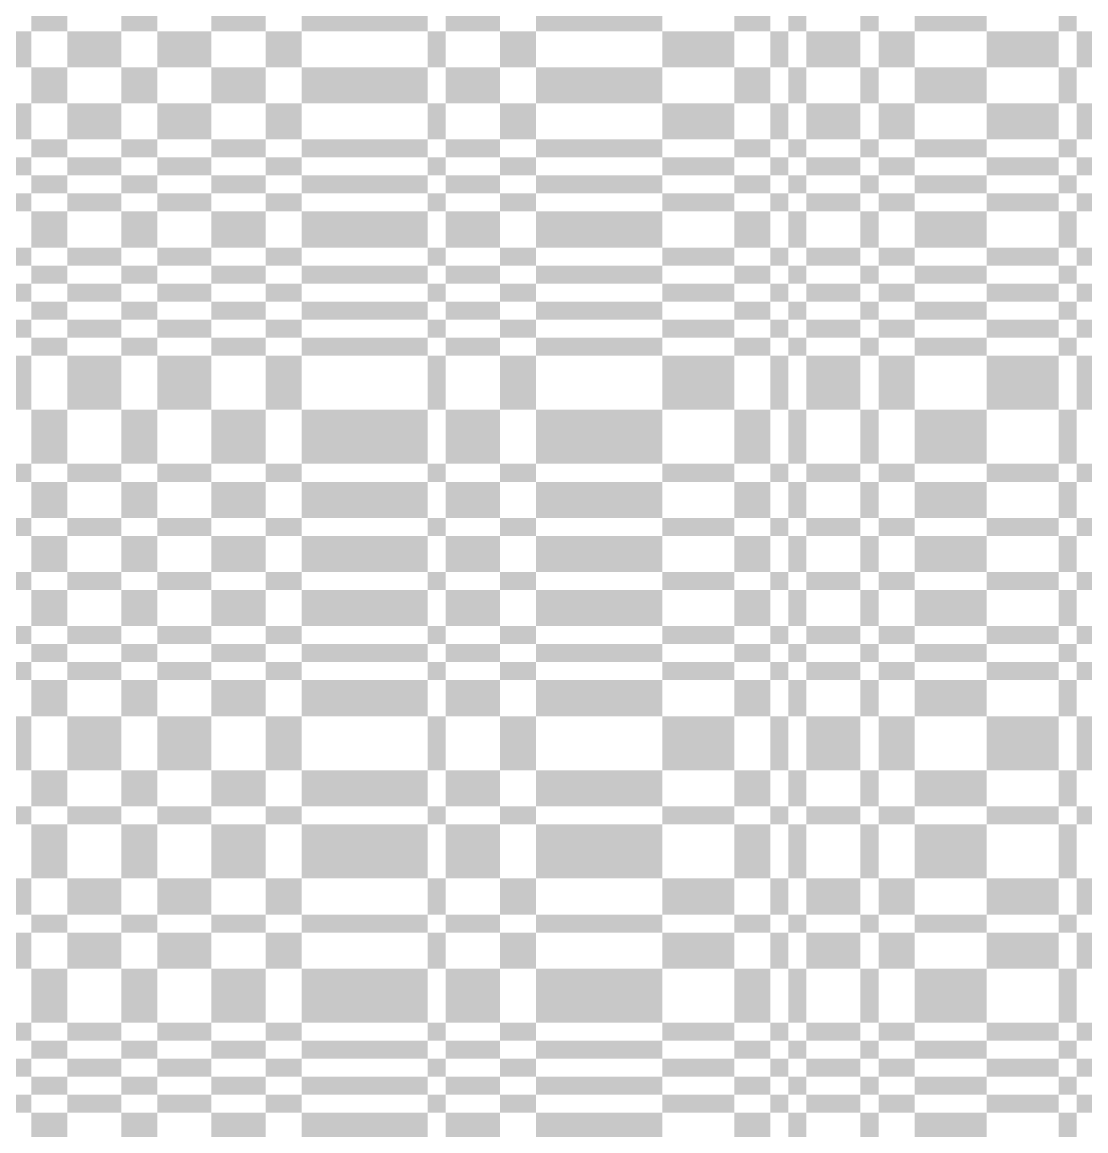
# Model space of a CAD drawing. Extents: x 0 to 200, y 0 to 200.
# Drawn here: x 50.6 to 74.2, y 75.6 to 100.2 of the extents above; entities that cross this region are included whole.
import ezdxf

# ---------------------------------------------------------------- set-up
doc = ezdxf.new("R2010")
doc.units = 0

msp = doc.modelspace()

# ---------------------------------------------------------------- linework, layer by layer
at = {"layer": 'CHROME'}
for points in [[(50.8, 100), (51.6, 100), (50.8, 100.4), (51.6, 100.4)], [(52.8, 100), (53.6, 100), (52.8, 100.4), (53.6, 100.4)], [(54.8, 100), (56, 100), (54.8, 100.4), (56, 100.4)], [(56.8, 100), (59.6, 100), (56.8, 100.4), (59.6, 100.4)], [(60, 100), (61.2, 100), (60, 100.4), (61.2, 100.4)], [(62, 100), (64.8, 100), (62, 100.4), (64.8, 100.4)], [(66.4, 100), (67.2, 100), (66.4, 100.4), (67.2, 100.4)], [(67.6, 100), (68, 100), (67.6, 100.4), (68, 100.4)], [(69.2, 100), (69.6, 100), (69.2, 100.4), (69.6, 100.4)], [(70.4, 100), (72, 100), (70.4, 100.4), (72, 100.4)], [(73.6, 100), (74, 100), (73.6, 100.4), (74, 100.4)], [(50.4, 99.2), (50.8, 99.2), (50.4, 100), (50.8, 100)], [(51.6, 99.2), (52.8, 99.2), (51.6, 100), (52.8, 100)], [(53.6, 99.2), (54.8, 99.2), (53.6, 100), (54.8, 100)], [(56, 99.2), (56.8, 99.2), (56, 100), (56.8, 100)], [(59.6, 99.2), (60, 99.2), (59.6, 100), (60, 100)], [(61.2, 99.2), (62, 99.2), (61.2, 100), (62, 100)], [(64.8, 99.2), (66.4, 99.2), (64.8, 100), (66.4, 100)], [(67.2, 99.2), (67.6, 99.2), (67.2, 100), (67.6, 100)], [(68, 99.2), (69.2, 99.2), (68, 100), (69.2, 100)], [(69.6, 99.2), (70.4, 99.2), (69.6, 100), (70.4, 100)], [(72, 99.2), (73.6, 99.2), (72, 100), (73.6, 100)], [(74, 99.2), (74.4, 99.2), (74, 100), (74.4, 100)], [(50.8, 98.4), (51.6, 98.4), (50.8, 99.2), (51.6, 99.2)], [(52.8, 98.4), (53.6, 98.4), (52.8, 99.2), (53.6, 99.2)], [(54.8, 98.4), (56, 98.4), (54.8, 99.2), (56, 99.2)], [(56.8, 98.4), (59.6, 98.4), (56.8, 99.2), (59.6, 99.2)], [(60, 98.4), (61.2, 98.4), (60, 99.2), (61.2, 99.2)], [(62, 98.4), (64.8, 98.4), (62, 99.2), (64.8, 99.2)], [(66.4, 98.4), (67.2, 98.4), (66.4, 99.2), (67.2, 99.2)], [(67.6, 98.4), (68, 98.4), (67.6, 99.2), (68, 99.2)], [(69.2, 98.4), (69.6, 98.4), (69.2, 99.2), (69.6, 99.2)], [(70.4, 98.4), (72, 98.4), (70.4, 99.2), (72, 99.2)], [(73.6, 98.4), (74, 98.4), (73.6, 99.2), (74, 99.2)], [(50.4, 97.6), (50.8, 97.6), (50.4, 98.4), (50.8, 98.4)], [(51.6, 97.6), (52.8, 97.6), (51.6, 98.4), (52.8, 98.4)], [(53.6, 97.6), (54.8, 97.6), (53.6, 98.4), (54.8, 98.4)], [(56, 97.6), (56.8, 97.6), (56, 98.4), (56.8, 98.4)], [(59.6, 97.6), (60, 97.6), (59.6, 98.4), (60, 98.4)], [(61.2, 97.6), (62, 97.6), (61.2, 98.4), (62, 98.4)], [(64.8, 97.6), (66.4, 97.6), (64.8, 98.4), (66.4, 98.4)], [(67.2, 97.6), (67.6, 97.6), (67.2, 98.4), (67.6, 98.4)], [(68, 97.6), (69.2, 97.6), (68, 98.4), (69.2, 98.4)], [(69.6, 97.6), (70.4, 97.6), (69.6, 98.4), (70.4, 98.4)], [(72, 97.6), (73.6, 97.6), (72, 98.4), (73.6, 98.4)], [(74, 97.6), (74.4, 97.6), (74, 98.4), (74.4, 98.4)], [(50.8, 97.2), (51.6, 97.2), (50.8, 97.6), (51.6, 97.6)], [(52.8, 97.2), (53.6, 97.2), (52.8, 97.6), (53.6, 97.6)], [(54.8, 97.2), (56, 97.2), (54.8, 97.6), (56, 97.6)], [(56.8, 97.2), (59.6, 97.2), (56.8, 97.6), (59.6, 97.6)], [(60, 97.2), (61.2, 97.2), (60, 97.6), (61.2, 97.6)], [(62, 97.2), (64.8, 97.2), (62, 97.6), (64.8, 97.6)], [(66.4, 97.2), (67.2, 97.2), (66.4, 97.6), (67.2, 97.6)], [(67.6, 97.2), (68, 97.2), (67.6, 97.6), (68, 97.6)], [(69.2, 97.2), (69.6, 97.2), (69.2, 97.6), (69.6, 97.6)], [(70.4, 97.2), (72, 97.2), (70.4, 97.6), (72, 97.6)], [(73.6, 97.2), (74, 97.2), (73.6, 97.6), (74, 97.6)], [(50.4, 96.8), (50.8, 96.8), (50.4, 97.2), (50.8, 97.2)], [(51.6, 96.8), (52.8, 96.8), (51.6, 97.2), (52.8, 97.2)], [(53.6, 96.8), (54.8, 96.8), (53.6, 97.2), (54.8, 97.2)], [(56, 96.8), (56.8, 96.8), (56, 97.2), (56.8, 97.2)], [(59.6, 96.8), (60, 96.8), (59.6, 97.2), (60, 97.2)], [(61.2, 96.8), (62, 96.8), (61.2, 97.2), (62, 97.2)], [(64.8, 96.8), (66.4, 96.8), (64.8, 97.2), (66.4, 97.2)], [(67.2, 96.8), (67.6, 96.8), (67.2, 97.2), (67.6, 97.2)], [(68, 96.8), (69.2, 96.8), (68, 97.2), (69.2, 97.2)], [(69.6, 96.8), (70.4, 96.8), (69.6, 97.2), (70.4, 97.2)], [(72, 96.8), (73.6, 96.8), (72, 97.2), (73.6, 97.2)], [(74, 96.8), (74.4, 96.8), (74, 97.2), (74.4, 97.2)], [(50.8, 96.4), (51.6, 96.4), (50.8, 96.8), (51.6, 96.8)], [(52.8, 96.4), (53.6, 96.4), (52.8, 96.8), (53.6, 96.8)], [(54.8, 96.4), (56, 96.4), (54.8, 96.8), (56, 96.8)], [(56.8, 96.4), (59.6, 96.4), (56.8, 96.8), (59.6, 96.8)], [(60, 96.4), (61.2, 96.4), (60, 96.8), (61.2, 96.8)], [(62, 96.4), (64.8, 96.4), (62, 96.8), (64.8, 96.8)], [(66.4, 96.4), (67.2, 96.4), (66.4, 96.8), (67.2, 96.8)], [(67.6, 96.4), (68, 96.4), (67.6, 96.8), (68, 96.8)], [(69.2, 96.4), (69.6, 96.4), (69.2, 96.8), (69.6, 96.8)], [(70.4, 96.4), (72, 96.4), (70.4, 96.8), (72, 96.8)], [(73.6, 96.4), (74, 96.4), (73.6, 96.8), (74, 96.8)], [(50.4, 96), (50.8, 96), (50.4, 96.4), (50.8, 96.4)], [(51.6, 96), (52.8, 96), (51.6, 96.4), (52.8, 96.4)], [(53.6, 96), (54.8, 96), (53.6, 96.4), (54.8, 96.4)], [(56, 96), (56.8, 96), (56, 96.4), (56.8, 96.4)], [(59.6, 96), (60, 96), (59.6, 96.4), (60, 96.4)], [(61.2, 96), (62, 96), (61.2, 96.4), (62, 96.4)], [(64.8, 96), (66.4, 96), (64.8, 96.4), (66.4, 96.4)], [(67.2, 96), (67.6, 96), (67.2, 96.4), (67.6, 96.4)], [(68, 96), (69.2, 96), (68, 96.4), (69.2, 96.4)], [(69.6, 96), (70.4, 96), (69.6, 96.4), (70.4, 96.4)], [(72, 96), (73.6, 96), (72, 96.4), (73.6, 96.4)], [(74, 96), (74.4, 96), (74, 96.4), (74.4, 96.4)], [(50.8, 95.2), (51.6, 95.2), (50.8, 96), (51.6, 96)], [(52.8, 95.2), (53.6, 95.2), (52.8, 96), (53.6, 96)], [(54.8, 95.2), (56, 95.2), (54.8, 96), (56, 96)], [(56.8, 95.2), (59.6, 95.2), (56.8, 96), (59.6, 96)], [(60, 95.2), (61.2, 95.2), (60, 96), (61.2, 96)], [(62, 95.2), (64.8, 95.2), (62, 96), (64.8, 96)], [(66.4, 95.2), (67.2, 95.2), (66.4, 96), (67.2, 96)], [(67.6, 95.2), (68, 95.2), (67.6, 96), (68, 96)], [(69.2, 95.2), (69.6, 95.2), (69.2, 96), (69.6, 96)], [(70.4, 95.2), (72, 95.2), (70.4, 96), (72, 96)], [(73.6, 95.2), (74, 95.2), (73.6, 96), (74, 96)], [(50.4, 94.8), (50.8, 94.8), (50.4, 95.2), (50.8, 95.2)], [(51.6, 94.8), (52.8, 94.8), (51.6, 95.2), (52.8, 95.2)], [(53.6, 94.8), (54.8, 94.8), (53.6, 95.2), (54.8, 95.2)], [(56, 94.8), (56.8, 94.8), (56, 95.2), (56.8, 95.2)], [(59.6, 94.8), (60, 94.8), (59.6, 95.2), (60, 95.2)], [(61.2, 94.8), (62, 94.8), (61.2, 95.2), (62, 95.2)], [(64.8, 94.8), (66.4, 94.8), (64.8, 95.2), (66.4, 95.2)], [(67.2, 94.8), (67.6, 94.8), (67.2, 95.2), (67.6, 95.2)], [(68, 94.8), (69.2, 94.8), (68, 95.2), (69.2, 95.2)], [(69.6, 94.8), (70.4, 94.8), (69.6, 95.2), (70.4, 95.2)], [(72, 94.8), (73.6, 94.8), (72, 95.2), (73.6, 95.2)], [(74, 94.8), (74.4, 94.8), (74, 95.2), (74.4, 95.2)], [(50.8, 94.4), (51.6, 94.4), (50.8, 94.8), (51.6, 94.8)], [(52.8, 94.4), (53.6, 94.4), (52.8, 94.8), (53.6, 94.8)], [(54.8, 94.4), (56, 94.4), (54.8, 94.8), (56, 94.8)], [(56.8, 94.4), (59.6, 94.4), (56.8, 94.8), (59.6, 94.8)], [(60, 94.4), (61.2, 94.4), (60, 94.8), (61.2, 94.8)], [(62, 94.4), (64.8, 94.4), (62, 94.8), (64.8, 94.8)], [(66.4, 94.4), (67.2, 94.4), (66.4, 94.8), (67.2, 94.8)], [(67.6, 94.4), (68, 94.4), (67.6, 94.8), (68, 94.8)], [(69.2, 94.4), (69.6, 94.4), (69.2, 94.8), (69.6, 94.8)], [(70.4, 94.4), (72, 94.4), (70.4, 94.8), (72, 94.8)], [(73.6, 94.4), (74, 94.4), (73.6, 94.8), (74, 94.8)], [(50.4, 94), (50.8, 94), (50.4, 94.4), (50.8, 94.4)], [(51.6, 94), (52.8, 94), (51.6, 94.4), (52.8, 94.4)], [(53.6, 94), (54.8, 94), (53.6, 94.4), (54.8, 94.4)], [(56, 94), (56.8, 94), (56, 94.4), (56.8, 94.4)], [(59.6, 94), (60, 94), (59.6, 94.4), (60, 94.4)], [(61.2, 94), (62, 94), (61.2, 94.4), (62, 94.4)], [(64.8, 94), (66.4, 94), (64.8, 94.4), (66.4, 94.4)], [(67.2, 94), (67.6, 94), (67.2, 94.4), (67.6, 94.4)], [(68, 94), (69.2, 94), (68, 94.4), (69.2, 94.4)], [(69.6, 94), (70.4, 94), (69.6, 94.4), (70.4, 94.4)], [(72, 94), (73.6, 94), (72, 94.4), (73.6, 94.4)], [(74, 94), (74.4, 94), (74, 94.4), (74.4, 94.4)], [(50.8, 93.6), (51.6, 93.6), (50.8, 94), (51.6, 94)], [(52.8, 93.6), (53.6, 93.6), (52.8, 94), (53.6, 94)], [(54.8, 93.6), (56, 93.6), (54.8, 94), (56, 94)], [(56.8, 93.6), (59.6, 93.6), (56.8, 94), (59.6, 94)], [(60, 93.6), (61.2, 93.6), (60, 94), (61.2, 94)], [(62, 93.6), (64.8, 93.6), (62, 94), (64.8, 94)], [(66.4, 93.6), (67.2, 93.6), (66.4, 94), (67.2, 94)], [(67.6, 93.6), (68, 93.6), (67.6, 94), (68, 94)], [(69.2, 93.6), (69.6, 93.6), (69.2, 94), (69.6, 94)], [(70.4, 93.6), (72, 93.6), (70.4, 94), (72, 94)], [(73.6, 93.6), (74, 93.6), (73.6, 94), (74, 94)], [(50.4, 93.2), (50.8, 93.2), (50.4, 93.6), (50.8, 93.6)], [(51.6, 93.2), (52.8, 93.2), (51.6, 93.6), (52.8, 93.6)], [(53.6, 93.2), (54.8, 93.2), (53.6, 93.6), (54.8, 93.6)], [(56, 93.2), (56.8, 93.2), (56, 93.6), (56.8, 93.6)], [(59.6, 93.2), (60, 93.2), (59.6, 93.6), (60, 93.6)], [(61.2, 93.2), (62, 93.2), (61.2, 93.6), (62, 93.6)], [(64.8, 93.2), (66.4, 93.2), (64.8, 93.6), (66.4, 93.6)], [(67.2, 93.2), (67.6, 93.2), (67.2, 93.6), (67.6, 93.6)], [(68, 93.2), (69.2, 93.2), (68, 93.6), (69.2, 93.6)], [(69.6, 93.2), (70.4, 93.2), (69.6, 93.6), (70.4, 93.6)], [(72, 93.2), (73.6, 93.2), (72, 93.6), (73.6, 93.6)], [(74, 93.2), (74.4, 93.2), (74, 93.6), (74.4, 93.6)], [(50.8, 92.8), (51.6, 92.8), (50.8, 93.2), (51.6, 93.2)], [(52.8, 92.8), (53.6, 92.8), (52.8, 93.2), (53.6, 93.2)], [(54.8, 92.8), (56, 92.8), (54.8, 93.2), (56, 93.2)], [(56.8, 92.8), (59.6, 92.8), (56.8, 93.2), (59.6, 93.2)], [(60, 92.8), (61.2, 92.8), (60, 93.2), (61.2, 93.2)], [(62, 92.8), (64.8, 92.8), (62, 93.2), (64.8, 93.2)], [(66.4, 92.8), (67.2, 92.8), (66.4, 93.2), (67.2, 93.2)], [(67.6, 92.8), (68, 92.8), (67.6, 93.2), (68, 93.2)], [(69.2, 92.8), (69.6, 92.8), (69.2, 93.2), (69.6, 93.2)], [(70.4, 92.8), (72, 92.8), (70.4, 93.2), (72, 93.2)], [(73.6, 92.8), (74, 92.8), (73.6, 93.2), (74, 93.2)], [(50.4, 91.6), (50.8, 91.6), (50.4, 92.8), (50.8, 92.8)], [(51.6, 91.6), (52.8, 91.6), (51.6, 92.8), (52.8, 92.8)], [(53.6, 91.6), (54.8, 91.6), (53.6, 92.8), (54.8, 92.8)], [(56, 91.6), (56.8, 91.6), (56, 92.8), (56.8, 92.8)], [(59.6, 91.6), (60, 91.6), (59.6, 92.8), (60, 92.8)], [(61.2, 91.6), (62, 91.6), (61.2, 92.8), (62, 92.8)], [(64.8, 91.6), (66.4, 91.6), (64.8, 92.8), (66.4, 92.8)], [(67.2, 91.6), (67.6, 91.6), (67.2, 92.8), (67.6, 92.8)], [(68, 91.6), (69.2, 91.6), (68, 92.8), (69.2, 92.8)], [(69.6, 91.6), (70.4, 91.6), (69.6, 92.8), (70.4, 92.8)], [(72, 91.6), (73.6, 91.6), (72, 92.8), (73.6, 92.8)], [(74, 91.6), (74.4, 91.6), (74, 92.8), (74.4, 92.8)], [(50.8, 90.4), (51.6, 90.4), (50.8, 91.6), (51.6, 91.6)], [(52.8, 90.4), (53.6, 90.4), (52.8, 91.6), (53.6, 91.6)], [(54.8, 90.4), (56, 90.4), (54.8, 91.6), (56, 91.6)], [(56.8, 90.4), (59.6, 90.4), (56.8, 91.6), (59.6, 91.6)], [(60, 90.4), (61.2, 90.4), (60, 91.6), (61.2, 91.6)], [(62, 90.4), (64.8, 90.4), (62, 91.6), (64.8, 91.6)], [(66.4, 90.4), (67.2, 90.4), (66.4, 91.6), (67.2, 91.6)], [(67.6, 90.4), (68, 90.4), (67.6, 91.6), (68, 91.6)], [(69.2, 90.4), (69.6, 90.4), (69.2, 91.6), (69.6, 91.6)], [(70.4, 90.4), (72, 90.4), (70.4, 91.6), (72, 91.6)], [(73.6, 90.4), (74, 90.4), (73.6, 91.6), (74, 91.6)], [(50.4, 90), (50.8, 90), (50.4, 90.4), (50.8, 90.4)], [(51.6, 90), (52.8, 90), (51.6, 90.4), (52.8, 90.4)], [(53.6, 90), (54.8, 90), (53.6, 90.4), (54.8, 90.4)], [(56, 90), (56.8, 90), (56, 90.4), (56.8, 90.4)], [(59.6, 90), (60, 90), (59.6, 90.4), (60, 90.4)], [(61.2, 90), (62, 90), (61.2, 90.4), (62, 90.4)], [(64.8, 90), (66.4, 90), (64.8, 90.4), (66.4, 90.4)], [(67.2, 90), (67.6, 90), (67.2, 90.4), (67.6, 90.4)], [(68, 90), (69.2, 90), (68, 90.4), (69.2, 90.4)], [(69.6, 90), (70.4, 90), (69.6, 90.4), (70.4, 90.4)], [(72, 90), (73.6, 90), (72, 90.4), (73.6, 90.4)], [(74, 90), (74.4, 90), (74, 90.4), (74.4, 90.4)], [(50.8, 89.2), (51.6, 89.2), (50.8, 90), (51.6, 90)], [(52.8, 89.2), (53.6, 89.2), (52.8, 90), (53.6, 90)], [(54.8, 89.2), (56, 89.2), (54.8, 90), (56, 90)], [(56.8, 89.2), (59.6, 89.2), (56.8, 90), (59.6, 90)], [(60, 89.2), (61.2, 89.2), (60, 90), (61.2, 90)], [(62, 89.2), (64.8, 89.2), (62, 90), (64.8, 90)], [(66.4, 89.2), (67.2, 89.2), (66.4, 90), (67.2, 90)], [(67.6, 89.2), (68, 89.2), (67.6, 90), (68, 90)], [(69.2, 89.2), (69.6, 89.2), (69.2, 90), (69.6, 90)], [(70.4, 89.2), (72, 89.2), (70.4, 90), (72, 90)], [(73.6, 89.2), (74, 89.2), (73.6, 90), (74, 90)], [(50.4, 88.8), (50.8, 88.8), (50.4, 89.2), (50.8, 89.2)], [(51.6, 88.8), (52.8, 88.8), (51.6, 89.2), (52.8, 89.2)], [(53.6, 88.8), (54.8, 88.8), (53.6, 89.2), (54.8, 89.2)], [(56, 88.8), (56.8, 88.8), (56, 89.2), (56.8, 89.2)], [(59.6, 88.8), (60, 88.8), (59.6, 89.2), (60, 89.2)], [(61.2, 88.8), (62, 88.8), (61.2, 89.2), (62, 89.2)], [(64.8, 88.8), (66.4, 88.8), (64.8, 89.2), (66.4, 89.2)], [(67.2, 88.8), (67.6, 88.8), (67.2, 89.2), (67.6, 89.2)], [(68, 88.8), (69.2, 88.8), (68, 89.2), (69.2, 89.2)], [(69.6, 88.8), (70.4, 88.8), (69.6, 89.2), (70.4, 89.2)], [(72, 88.8), (73.6, 88.8), (72, 89.2), (73.6, 89.2)], [(74, 88.8), (74.4, 88.8), (74, 89.2), (74.4, 89.2)], [(50.8, 88), (51.6, 88), (50.8, 88.8), (51.6, 88.8)], [(52.8, 88), (53.6, 88), (52.8, 88.8), (53.6, 88.8)], [(54.8, 88), (56, 88), (54.8, 88.8), (56, 88.8)], [(56.8, 88), (59.6, 88), (56.8, 88.8), (59.6, 88.8)], [(60, 88), (61.2, 88), (60, 88.8), (61.2, 88.8)], [(62, 88), (64.8, 88), (62, 88.8), (64.8, 88.8)], [(66.4, 88), (67.2, 88), (66.4, 88.8), (67.2, 88.8)], [(67.6, 88), (68, 88), (67.6, 88.8), (68, 88.8)], [(69.2, 88), (69.6, 88), (69.2, 88.8), (69.6, 88.8)], [(70.4, 88), (72, 88), (70.4, 88.8), (72, 88.8)], [(73.6, 88), (74, 88), (73.6, 88.8), (74, 88.8)], [(50.4, 87.6), (50.8, 87.6), (50.4, 88), (50.8, 88)], [(51.6, 87.6), (52.8, 87.6), (51.6, 88), (52.8, 88)], [(53.6, 87.6), (54.8, 87.6), (53.6, 88), (54.8, 88)], [(56, 87.6), (56.8, 87.6), (56, 88), (56.8, 88)], [(59.6, 87.6), (60, 87.6), (59.6, 88), (60, 88)], [(61.2, 87.6), (62, 87.6), (61.2, 88), (62, 88)], [(64.8, 87.6), (66.4, 87.6), (64.8, 88), (66.4, 88)], [(67.2, 87.6), (67.6, 87.6), (67.2, 88), (67.6, 88)], [(68, 87.6), (69.2, 87.6), (68, 88), (69.2, 88)], [(69.6, 87.6), (70.4, 87.6), (69.6, 88), (70.4, 88)], [(72, 87.6), (73.6, 87.6), (72, 88), (73.6, 88)], [(74, 87.6), (74.4, 87.6), (74, 88), (74.4, 88)], [(50.8, 86.8), (51.6, 86.8), (50.8, 87.6), (51.6, 87.6)], [(52.8, 86.8), (53.6, 86.8), (52.8, 87.6), (53.6, 87.6)], [(54.8, 86.8), (56, 86.8), (54.8, 87.6), (56, 87.6)], [(56.8, 86.8), (59.6, 86.8), (56.8, 87.6), (59.6, 87.6)], [(60, 86.8), (61.2, 86.8), (60, 87.6), (61.2, 87.6)], [(62, 86.8), (64.8, 86.8), (62, 87.6), (64.8, 87.6)], [(66.4, 86.8), (67.2, 86.8), (66.4, 87.6), (67.2, 87.6)], [(67.6, 86.8), (68, 86.8), (67.6, 87.6), (68, 87.6)], [(69.2, 86.8), (69.6, 86.8), (69.2, 87.6), (69.6, 87.6)], [(70.4, 86.8), (72, 86.8), (70.4, 87.6), (72, 87.6)], [(73.6, 86.8), (74, 86.8), (73.6, 87.6), (74, 87.6)], [(50.4, 86.4), (50.8, 86.4), (50.4, 86.8), (50.8, 86.8)], [(51.6, 86.4), (52.8, 86.4), (51.6, 86.8), (52.8, 86.8)], [(53.6, 86.4), (54.8, 86.4), (53.6, 86.8), (54.8, 86.8)], [(56, 86.4), (56.8, 86.4), (56, 86.8), (56.8, 86.8)], [(59.6, 86.4), (60, 86.4), (59.6, 86.8), (60, 86.8)], [(61.2, 86.4), (62, 86.4), (61.2, 86.8), (62, 86.8)], [(64.8, 86.4), (66.4, 86.4), (64.8, 86.8), (66.4, 86.8)], [(67.2, 86.4), (67.6, 86.4), (67.2, 86.8), (67.6, 86.8)], [(68, 86.4), (69.2, 86.4), (68, 86.8), (69.2, 86.8)], [(69.6, 86.4), (70.4, 86.4), (69.6, 86.8), (70.4, 86.8)], [(72, 86.4), (73.6, 86.4), (72, 86.8), (73.6, 86.8)], [(74, 86.4), (74.4, 86.4), (74, 86.8), (74.4, 86.8)], [(50.8, 86), (51.6, 86), (50.8, 86.4), (51.6, 86.4)], [(52.8, 86), (53.6, 86), (52.8, 86.4), (53.6, 86.4)], [(54.8, 86), (56, 86), (54.8, 86.4), (56, 86.4)], [(56.8, 86), (59.6, 86), (56.8, 86.4), (59.6, 86.4)], [(60, 86), (61.2, 86), (60, 86.4), (61.2, 86.4)], [(62, 86), (64.8, 86), (62, 86.4), (64.8, 86.4)], [(66.4, 86), (67.2, 86), (66.4, 86.4), (67.2, 86.4)], [(67.6, 86), (68, 86), (67.6, 86.4), (68, 86.4)], [(69.2, 86), (69.6, 86), (69.2, 86.4), (69.6, 86.4)], [(70.4, 86), (72, 86), (70.4, 86.4), (72, 86.4)], [(73.6, 86), (74, 86), (73.6, 86.4), (74, 86.4)], [(50.4, 85.6), (50.8, 85.6), (50.4, 86), (50.8, 86)], [(51.6, 85.6), (52.8, 85.6), (51.6, 86), (52.8, 86)], [(53.6, 85.6), (54.8, 85.6), (53.6, 86), (54.8, 86)], [(56, 85.6), (56.8, 85.6), (56, 86), (56.8, 86)], [(59.6, 85.6), (60, 85.6), (59.6, 86), (60, 86)], [(61.2, 85.6), (62, 85.6), (61.2, 86), (62, 86)], [(64.8, 85.6), (66.4, 85.6), (64.8, 86), (66.4, 86)], [(67.2, 85.6), (67.6, 85.6), (67.2, 86), (67.6, 86)], [(68, 85.6), (69.2, 85.6), (68, 86), (69.2, 86)], [(69.6, 85.6), (70.4, 85.6), (69.6, 86), (70.4, 86)], [(72, 85.6), (73.6, 85.6), (72, 86), (73.6, 86)], [(74, 85.6), (74.4, 85.6), (74, 86), (74.4, 86)], [(50.8, 84.8), (51.6, 84.8), (50.8, 85.6), (51.6, 85.6)], [(52.8, 84.8), (53.6, 84.8), (52.8, 85.6), (53.6, 85.6)], [(54.8, 84.8), (56, 84.8), (54.8, 85.6), (56, 85.6)], [(56.8, 84.8), (59.6, 84.8), (56.8, 85.6), (59.6, 85.6)], [(60, 84.8), (61.2, 84.8), (60, 85.6), (61.2, 85.6)], [(62, 84.8), (64.8, 84.8), (62, 85.6), (64.8, 85.6)], [(66.4, 84.8), (67.2, 84.8), (66.4, 85.6), (67.2, 85.6)], [(67.6, 84.8), (68, 84.8), (67.6, 85.6), (68, 85.6)], [(69.2, 84.8), (69.6, 84.8), (69.2, 85.6), (69.6, 85.6)], [(70.4, 84.8), (72, 84.8), (70.4, 85.6), (72, 85.6)], [(73.6, 84.8), (74, 84.8), (73.6, 85.6), (74, 85.6)], [(50.4, 83.6), (50.8, 83.6), (50.4, 84.8), (50.8, 84.8)], [(51.6, 83.6), (52.8, 83.6), (51.6, 84.8), (52.8, 84.8)], [(53.6, 83.6), (54.8, 83.6), (53.6, 84.8), (54.8, 84.8)], [(56, 83.6), (56.8, 83.6), (56, 84.8), (56.8, 84.8)], [(59.6, 83.6), (60, 83.6), (59.6, 84.8), (60, 84.8)], [(61.2, 83.6), (62, 83.6), (61.2, 84.8), (62, 84.8)], [(64.8, 83.6), (66.4, 83.6), (64.8, 84.8), (66.4, 84.8)], [(67.2, 83.6), (67.6, 83.6), (67.2, 84.8), (67.6, 84.8)], [(68, 83.6), (69.2, 83.6), (68, 84.8), (69.2, 84.8)], [(69.6, 83.6), (70.4, 83.6), (69.6, 84.8), (70.4, 84.8)], [(72, 83.6), (73.6, 83.6), (72, 84.8), (73.6, 84.8)], [(74, 83.6), (74.4, 83.6), (74, 84.8), (74.4, 84.8)], [(50.8, 82.8), (51.6, 82.8), (50.8, 83.6), (51.6, 83.6)], [(52.8, 82.8), (53.6, 82.8), (52.8, 83.6), (53.6, 83.6)], [(54.8, 82.8), (56, 82.8), (54.8, 83.6), (56, 83.6)], [(56.8, 82.8), (59.6, 82.8), (56.8, 83.6), (59.6, 83.6)], [(60, 82.8), (61.2, 82.8), (60, 83.6), (61.2, 83.6)], [(62, 82.8), (64.8, 82.8), (62, 83.6), (64.8, 83.6)], [(66.4, 82.8), (67.2, 82.8), (66.4, 83.6), (67.2, 83.6)], [(67.6, 82.8), (68, 82.8), (67.6, 83.6), (68, 83.6)], [(69.2, 82.8), (69.6, 82.8), (69.2, 83.6), (69.6, 83.6)], [(70.4, 82.8), (72, 82.8), (70.4, 83.6), (72, 83.6)], [(73.6, 82.8), (74, 82.8), (73.6, 83.6), (74, 83.6)], [(50.4, 82.4), (50.8, 82.4), (50.4, 82.8), (50.8, 82.8)], [(51.6, 82.4), (52.8, 82.4), (51.6, 82.8), (52.8, 82.8)], [(53.6, 82.4), (54.8, 82.4), (53.6, 82.8), (54.8, 82.8)], [(56, 82.4), (56.8, 82.4), (56, 82.8), (56.8, 82.8)], [(59.6, 82.4), (60, 82.4), (59.6, 82.8), (60, 82.8)], [(61.2, 82.4), (62, 82.4), (61.2, 82.8), (62, 82.8)], [(64.8, 82.4), (66.4, 82.4), (64.8, 82.8), (66.4, 82.8)], [(67.2, 82.4), (67.6, 82.4), (67.2, 82.8), (67.6, 82.8)], [(68, 82.4), (69.2, 82.4), (68, 82.8), (69.2, 82.8)], [(69.6, 82.4), (70.4, 82.4), (69.6, 82.8), (70.4, 82.8)], [(72, 82.4), (73.6, 82.4), (72, 82.8), (73.6, 82.8)], [(74, 82.4), (74.4, 82.4), (74, 82.8), (74.4, 82.8)], [(50.8, 81.2), (51.6, 81.2), (50.8, 82.4), (51.6, 82.4)], [(52.8, 81.2), (53.6, 81.2), (52.8, 82.4), (53.6, 82.4)], [(54.8, 81.2), (56, 81.2), (54.8, 82.4), (56, 82.4)], [(56.8, 81.2), (59.6, 81.2), (56.8, 82.4), (59.6, 82.4)], [(60, 81.2), (61.2, 81.2), (60, 82.4), (61.2, 82.4)], [(62, 81.2), (64.8, 81.2), (62, 82.4), (64.8, 82.4)], [(66.4, 81.2), (67.2, 81.2), (66.4, 82.4), (67.2, 82.4)], [(67.6, 81.2), (68, 81.2), (67.6, 82.4), (68, 82.4)], [(69.2, 81.2), (69.6, 81.2), (69.2, 82.4), (69.6, 82.4)], [(70.4, 81.2), (72, 81.2), (70.4, 82.4), (72, 82.4)], [(73.6, 81.2), (74, 81.2), (73.6, 82.4), (74, 82.4)], [(50.4, 80.4), (50.8, 80.4), (50.4, 81.2), (50.8, 81.2)], [(51.6, 80.4), (52.8, 80.4), (51.6, 81.2), (52.8, 81.2)], [(53.6, 80.4), (54.8, 80.4), (53.6, 81.2), (54.8, 81.2)], [(56, 80.4), (56.8, 80.4), (56, 81.2), (56.8, 81.2)], [(59.6, 80.4), (60, 80.4), (59.6, 81.2), (60, 81.2)], [(61.2, 80.4), (62, 80.4), (61.2, 81.2), (62, 81.2)], [(64.8, 80.4), (66.4, 80.4), (64.8, 81.2), (66.4, 81.2)], [(67.2, 80.4), (67.6, 80.4), (67.2, 81.2), (67.6, 81.2)], [(68, 80.4), (69.2, 80.4), (68, 81.2), (69.2, 81.2)], [(69.6, 80.4), (70.4, 80.4), (69.6, 81.2), (70.4, 81.2)], [(72, 80.4), (73.6, 80.4), (72, 81.2), (73.6, 81.2)], [(74, 80.4), (74.4, 80.4), (74, 81.2), (74.4, 81.2)], [(50.8, 80), (51.6, 80), (50.8, 80.4), (51.6, 80.4)], [(52.8, 80), (53.6, 80), (52.8, 80.4), (53.6, 80.4)], [(54.8, 80), (56, 80), (54.8, 80.4), (56, 80.4)], [(56.8, 80), (59.6, 80), (56.8, 80.4), (59.6, 80.4)], [(60, 80), (61.2, 80), (60, 80.4), (61.2, 80.4)], [(62, 80), (64.8, 80), (62, 80.4), (64.8, 80.4)], [(66.4, 80), (67.2, 80), (66.4, 80.4), (67.2, 80.4)], [(67.6, 80), (68, 80), (67.6, 80.4), (68, 80.4)], [(69.2, 80), (69.6, 80), (69.2, 80.4), (69.6, 80.4)], [(70.4, 80), (72, 80), (70.4, 80.4), (72, 80.4)], [(73.6, 80), (74, 80), (73.6, 80.4), (74, 80.4)], [(50.4, 79.2), (50.8, 79.2), (50.4, 80), (50.8, 80)], [(51.6, 79.2), (52.8, 79.2), (51.6, 80), (52.8, 80)], [(53.6, 79.2), (54.8, 79.2), (53.6, 80), (54.8, 80)], [(56, 79.2), (56.8, 79.2), (56, 80), (56.8, 80)], [(59.6, 79.2), (60, 79.2), (59.6, 80), (60, 80)], [(61.2, 79.2), (62, 79.2), (61.2, 80), (62, 80)], [(64.8, 79.2), (66.4, 79.2), (64.8, 80), (66.4, 80)], [(67.2, 79.2), (67.6, 79.2), (67.2, 80), (67.6, 80)], [(68, 79.2), (69.2, 79.2), (68, 80), (69.2, 80)], [(69.6, 79.2), (70.4, 79.2), (69.6, 80), (70.4, 80)], [(72, 79.2), (73.6, 79.2), (72, 80), (73.6, 80)], [(74, 79.2), (74.4, 79.2), (74, 80), (74.4, 80)], [(50.8, 78), (51.6, 78), (50.8, 79.2), (51.6, 79.2)], [(52.8, 78), (53.6, 78), (52.8, 79.2), (53.6, 79.2)], [(54.8, 78), (56, 78), (54.8, 79.2), (56, 79.2)], [(56.8, 78), (59.6, 78), (56.8, 79.2), (59.6, 79.2)], [(60, 78), (61.2, 78), (60, 79.2), (61.2, 79.2)], [(62, 78), (64.8, 78), (62, 79.2), (64.8, 79.2)], [(66.4, 78), (67.2, 78), (66.4, 79.2), (67.2, 79.2)], [(67.6, 78), (68, 78), (67.6, 79.2), (68, 79.2)], [(69.2, 78), (69.6, 78), (69.2, 79.2), (69.6, 79.2)], [(70.4, 78), (72, 78), (70.4, 79.2), (72, 79.2)], [(73.6, 78), (74, 78), (73.6, 79.2), (74, 79.2)], [(50.4, 77.6), (50.8, 77.6), (50.4, 78), (50.8, 78)], [(51.6, 77.6), (52.8, 77.6), (51.6, 78), (52.8, 78)], [(53.6, 77.6), (54.8, 77.6), (53.6, 78), (54.8, 78)], [(56, 77.6), (56.8, 77.6), (56, 78), (56.8, 78)], [(59.6, 77.6), (60, 77.6), (59.6, 78), (60, 78)], [(61.2, 77.6), (62, 77.6), (61.2, 78), (62, 78)], [(64.8, 77.6), (66.4, 77.6), (64.8, 78), (66.4, 78)], [(67.2, 77.6), (67.6, 77.6), (67.2, 78), (67.6, 78)], [(68, 77.6), (69.2, 77.6), (68, 78), (69.2, 78)], [(69.6, 77.6), (70.4, 77.6), (69.6, 78), (70.4, 78)], [(72, 77.6), (73.6, 77.6), (72, 78), (73.6, 78)], [(74, 77.6), (74.4, 77.6), (74, 78), (74.4, 78)], [(50.8, 77.2), (51.6, 77.2), (50.8, 77.6), (51.6, 77.6)], [(52.8, 77.2), (53.6, 77.2), (52.8, 77.6), (53.6, 77.6)], [(54.8, 77.2), (56, 77.2), (54.8, 77.6), (56, 77.6)], [(56.8, 77.2), (59.6, 77.2), (56.8, 77.6), (59.6, 77.6)], [(60, 77.2), (61.2, 77.2), (60, 77.6), (61.2, 77.6)], [(62, 77.2), (64.8, 77.2), (62, 77.6), (64.8, 77.6)], [(66.4, 77.2), (67.2, 77.2), (66.4, 77.6), (67.2, 77.6)], [(67.6, 77.2), (68, 77.2), (67.6, 77.6), (68, 77.6)], [(69.2, 77.2), (69.6, 77.2), (69.2, 77.6), (69.6, 77.6)], [(70.4, 77.2), (72, 77.2), (70.4, 77.6), (72, 77.6)], [(73.6, 77.2), (74, 77.2), (73.6, 77.6), (74, 77.6)], [(50.4, 76.8), (50.8, 76.8), (50.4, 77.2), (50.8, 77.2)], [(51.6, 76.8), (52.8, 76.8), (51.6, 77.2), (52.8, 77.2)], [(53.6, 76.8), (54.8, 76.8), (53.6, 77.2), (54.8, 77.2)], [(56, 76.8), (56.8, 76.8), (56, 77.2), (56.8, 77.2)], [(59.6, 76.8), (60, 76.8), (59.6, 77.2), (60, 77.2)], [(61.2, 76.8), (62, 76.8), (61.2, 77.2), (62, 77.2)], [(64.8, 76.8), (66.4, 76.8), (64.8, 77.2), (66.4, 77.2)], [(67.2, 76.8), (67.6, 76.8), (67.2, 77.2), (67.6, 77.2)], [(68, 76.8), (69.2, 76.8), (68, 77.2), (69.2, 77.2)], [(69.6, 76.8), (70.4, 76.8), (69.6, 77.2), (70.4, 77.2)], [(72, 76.8), (73.6, 76.8), (72, 77.2), (73.6, 77.2)], [(74, 76.8), (74.4, 76.8), (74, 77.2), (74.4, 77.2)], [(50.8, 76.4), (51.6, 76.4), (50.8, 76.8), (51.6, 76.8)], [(52.8, 76.4), (53.6, 76.4), (52.8, 76.8), (53.6, 76.8)], [(54.8, 76.4), (56, 76.4), (54.8, 76.8), (56, 76.8)], [(56.8, 76.4), (59.6, 76.4), (56.8, 76.8), (59.6, 76.8)], [(60, 76.4), (61.2, 76.4), (60, 76.8), (61.2, 76.8)], [(62, 76.4), (64.8, 76.4), (62, 76.8), (64.8, 76.8)], [(66.4, 76.4), (67.2, 76.4), (66.4, 76.8), (67.2, 76.8)], [(67.6, 76.4), (68, 76.4), (67.6, 76.8), (68, 76.8)], [(69.2, 76.4), (69.6, 76.4), (69.2, 76.8), (69.6, 76.8)], [(70.4, 76.4), (72, 76.4), (70.4, 76.8), (72, 76.8)], [(73.6, 76.4), (74, 76.4), (73.6, 76.8), (74, 76.8)], [(50.4, 76), (50.8, 76), (50.4, 76.4), (50.8, 76.4)], [(51.6, 76), (52.8, 76), (51.6, 76.4), (52.8, 76.4)], [(53.6, 76), (54.8, 76), (53.6, 76.4), (54.8, 76.4)], [(56, 76), (56.8, 76), (56, 76.4), (56.8, 76.4)], [(59.6, 76), (60, 76), (59.6, 76.4), (60, 76.4)], [(61.2, 76), (62, 76), (61.2, 76.4), (62, 76.4)], [(64.8, 76), (66.4, 76), (64.8, 76.4), (66.4, 76.4)], [(67.2, 76), (67.6, 76), (67.2, 76.4), (67.6, 76.4)], [(68, 76), (69.2, 76), (68, 76.4), (69.2, 76.4)], [(69.6, 76), (70.4, 76), (69.6, 76.4), (70.4, 76.4)], [(72, 76), (73.6, 76), (72, 76.4), (73.6, 76.4)], [(74, 76), (74.4, 76), (74, 76.4), (74.4, 76.4)], [(50.8, 75.2), (51.6, 75.2), (50.8, 76), (51.6, 76)], [(52.8, 75.2), (53.6, 75.2), (52.8, 76), (53.6, 76)], [(54.8, 75.2), (56, 75.2), (54.8, 76), (56, 76)], [(56.8, 75.2), (59.6, 75.2), (56.8, 76), (59.6, 76)], [(60, 75.2), (61.2, 75.2), (60, 76), (61.2, 76)], [(62, 75.2), (64.8, 75.2), (62, 76), (64.8, 76)], [(66.4, 75.2), (67.2, 75.2), (66.4, 76), (67.2, 76)], [(67.6, 75.2), (68, 75.2), (67.6, 76), (68, 76)], [(69.2, 75.2), (69.6, 75.2), (69.2, 76), (69.6, 76)], [(70.4, 75.2), (72, 75.2), (70.4, 76), (72, 76)], [(73.6, 75.2), (74, 75.2), (73.6, 76), (74, 76)]]:
    msp.add_solid(points, dxfattribs=at)

doc.saveas('drawing.dxf')
